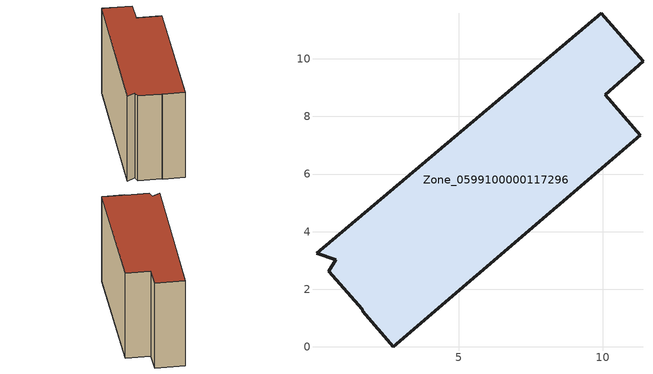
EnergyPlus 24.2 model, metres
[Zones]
Zone_0599100000117296
 floor ground (C_G): 0.74,3.03 0.07,3.26 9.95,11.59 11.4,9.91 10.09,8.75 11.31,7.35 2.74,0 1.68,1.24 1.65,1.3 0.49,2.62 z0
 wall outside (C_F): 1.68,1.24 2.74,0 11.31,7.35 10.09,8.75 11.4,9.91 9.95,11.59 0.07,3.26 0.74,3.03 0.49,2.62 1.65,1.3 1.68,1.24 z0:7.03
 roof outside (C_R): 0.74,3.03 0.49,2.62 1.65,1.3 1.68,1.24 2.74,0 11.31,7.35 10.09,8.75 11.4,9.91 9.95,11.59 0.07,3.26 z7.03
[BUILDING]
Pand.0599100000117296: North Axis=0; Terrain=City; Loads Convergence Tolerance Value=0.04; Temperature Convergence Tolerance Value=0.4; Solar Distribution=FullExterior; Maximum Number of Warmup Days=25; Minimum Number of Warmup Days=1
[Site:Location]
Rotterdam.The.Hague.AP_ZH_NLD Design_Conditions: Latitude=51.96; Longitude=4.45; Time Zone=1; Elevation=-4.5
[SITE:GROUNDTEMPERATURE:BUILDINGSURFACE]
18, 18, 18, 18, 18, 18, 18, 18, 18, 18, 18, 18
[MATERIAL] Thermal Absorptance=0.9; Solar Absorptance=0.7; Visible Absorptance=0.7
Name | Roughness | Thickness | Conductivity | Density | Specific Heat
G.TI.1946 | MediumSmooth | 0.15 | 1 | 540 | 1210
F.TI.1946 | Rough | 0.3 | 0.857143 | 1920 | 840
R.TI.1946 | MediumRough | 0.2 | 0.1 | 1500 | 1000
[CONSTRUCTION]
C_G: G.TI.1946
C_F: F.TI.1946
C_R: R.TI.1946
[ZONE]
Zone_0599100000117296: Type=1; Multiplier=1; Ceiling Height=Autocalculate; Volume=Autocalculate; Floor Area=autocalculate; Part of Total Floor Area=Yes
[ZONEINFILTRATION:DESIGNFLOWRATE]
Infil_Zone_0599100000117296: Zone or ZoneList or Space or SpaceList=Zone_0599100000117296; Schedule=AlwaysOn; Design Flow Rate Calculation Method=Flow/Area; Flow Rate per Floor Area=0.003; Constant Term Coefficient=1; Temperature Term Coefficient=0; Velocity Term Coefficient=0; Velocity Squared Term Coefficient=0
[HVACTEMPLATE:ZONE:IDEALLOADSAIRSYSTEM]
Zone_0599100000117296: Maximum Heating Supply Air Temperature=50; Minimum Cooling Supply Air Temperature=13; Maximum Heating Supply Air Humidity Ratio=0.0156; Minimum Cooling Supply Air Humidity Ratio=0.0077; Heating Limit=NoLimit; Cooling Limit=NoLimit; Dehumidification Control Type=ConstantSensibleHeatRatio; Cooling Sensible Heat Ratio=0.7; Dehumidification Setpoint=60; Humidification Control Type=None; Humidification Setpoint=30; Outdoor Air Method=None; Outdoor Air Flow Rate per Person=0.00944; Outdoor Air Flow Rate per Zone Floor Area=0; Outdoor Air Flow Rate per Zone=0; Demand Controlled Ventilation Type=None; Outdoor Air Economizer Type=NoEconomizer; Heat Recovery Type=None; Sensible Heat Recovery Effectiveness=0.7; Latent Heat Recovery Effectiveness=0.65
[ZONECONTROL:THERMOSTAT]
ThermostatControl_Zone_0599100000117296: Zone or ZoneList=Zone_0599100000117296; Control Type Schedule=DualSetpointControlType; Control 1=Thermostat_Zone_0599100000117296; Temperature Difference Between Cutout And Setpoint=0
[THERMOSTATSETPOINT:DUALSETPOINT]
Thermostat_Zone_0599100000117296: Heating Setpoint Temperature Schedule=HeatingSetpoint_Zone_0599100000117296; Cooling Setpoint Temperature Schedule=CoolingSetpoint_Zone_0599100000117296
[SCHEDULE:COMPACT]
HeatingSetpoint_Zone_0599100000117296: Through: 12/31, For: AllDays, Until: 24:00, 21
CoolingSetpoint_Zone_0599100000117296: Through: 12/31, For: AllDays, Until: 24:00, 24
DualSetpointControlType: Through: 12/31, For: AllDays, Until: 24:00, 4
AlwaysOn: Through: 12/31, For: AllDays, Until: 24:00, 1
